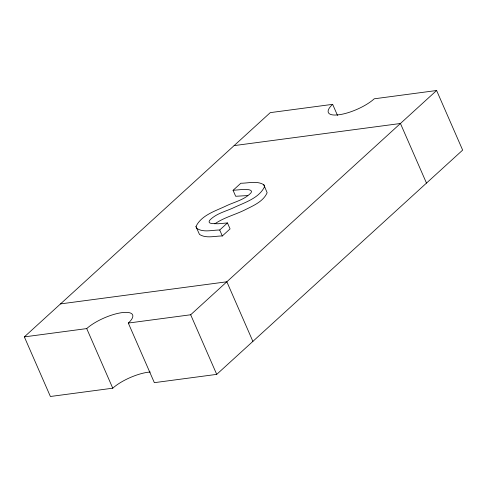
<?xml version="1.0" encoding="UTF-8"?>
<svg xmlns="http://www.w3.org/2000/svg" width="487" height="487" viewBox="0 0 487 487"><rect width="100%" height="100%" fill="white"/><g stroke="black" fill="none" stroke-linecap="round" stroke-linejoin="round"><path stroke-width="0.73" d="M233.078 190.314L240.834 183.24C248.327 183.27 256.966 180.5 263.814 184.737L264.538 186.777C258.883 198.252 244.918 202.403 234.046 207.529C225.737 211.468 215.832 213.537 209.44 220.55L209.063 221.987L209.842 222.985L211.638 223.563L218.079 223.77L227.472 222.936L230.071 228.896L222.315 235.97C214.877 235.939 206.251 238.733 199.487 234.442L195.963 226.589C201.326 215.077 215.753 210.932 226.449 205.77C234.795 201.843 244.681 199.725 251.109 192.712L251.511 191.318L250.726 190.332L248.839 189.693L242.24 189.51L233.078 190.314L235.678 196.279L247.773 195.555M24.35 336.888L270.279 112.631L332.651 104.34A27.388 8.553 -23.6 0 0 338.976 114.762A27.388 8.553 -23.6 0 0 374.235 98.806L436.608 90.509L462.65 150.112L216.721 374.369L154.349 382.66L128.306 323.064A27.388 8.553 -23.6 0 0 121.981 312.636A27.388 8.553 -23.6 0 0 86.723 328.591L24.35 336.888L50.392 396.491L112.765 388.194A27.388 8.553 -23.6 0 1 150.258 372.013M195.963 226.589L196.882 228.476C203.645 232.774 212.271 229.98 219.71 230.01L227.472 222.936M128.306 323.064L190.679 314.766L436.608 90.509M214.84 223.837C223.606 217.744 234.174 215.011 243.756 210.475C252.266 206.092 263.047 202.044 267.144 192.736L263.814 184.737M234.113 145.613L400.442 123.491L426.484 183.094M60.516 303.906L226.845 281.784L252.887 341.387M332.651 104.34L337.497 115.425M219.71 230.01L222.315 235.97M190.679 314.766L216.721 374.369M86.723 328.591L112.765 388.194"/></g></svg>
